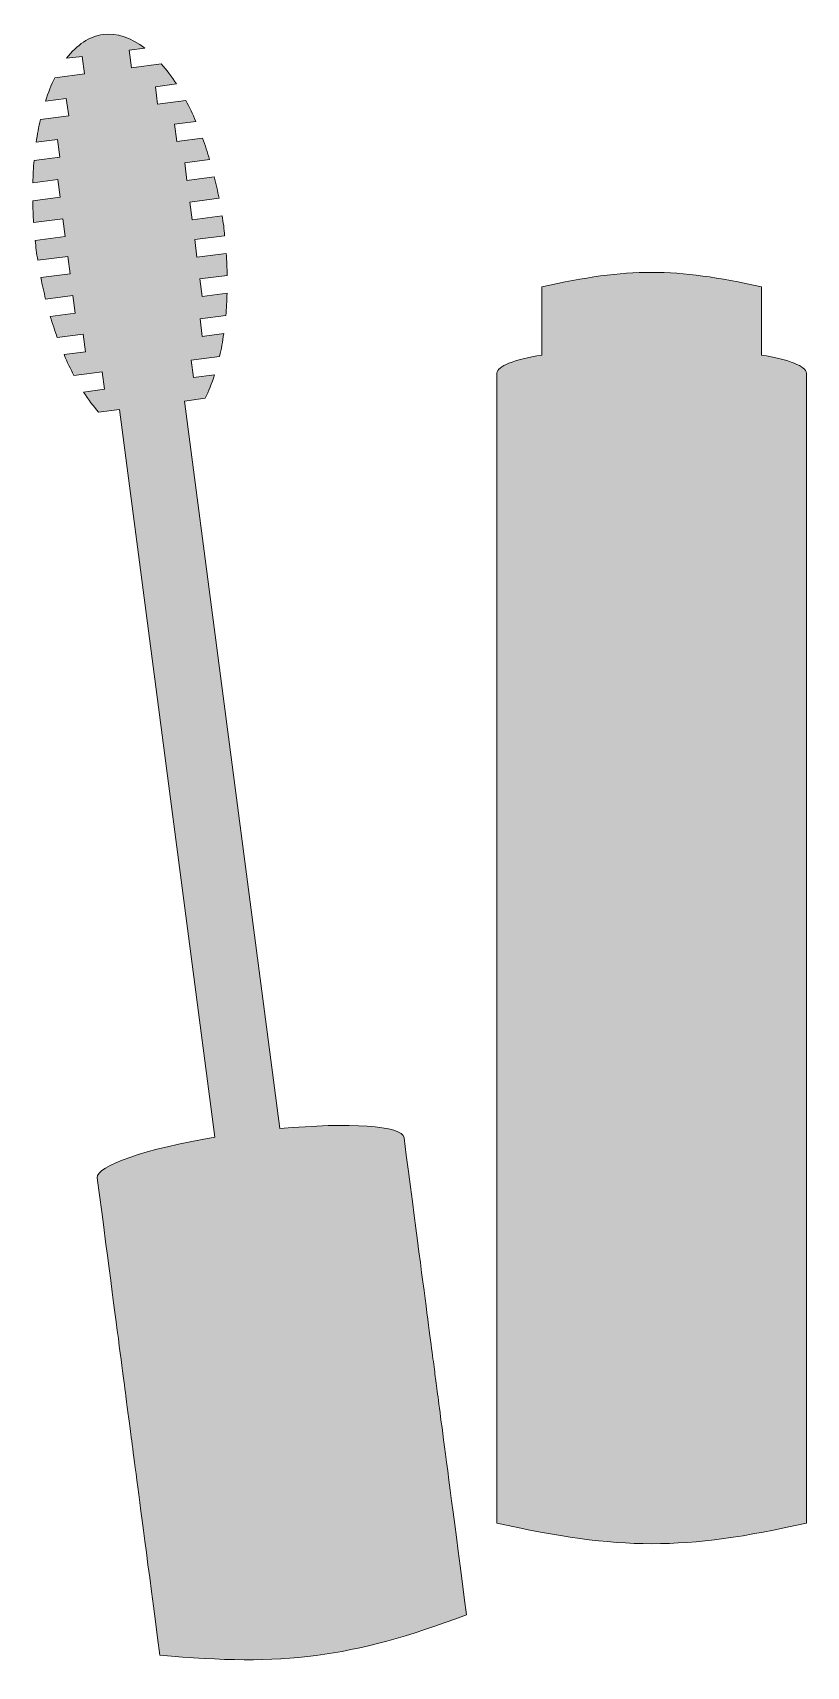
# Model space of a CAD drawing. Header units: inches. Extents: x 0 to 48, y 0 to 102.
import ezdxf

# ---------------------------------------------------------------- set-up
doc = ezdxf.new("R2010")
doc.units = ezdxf.units.IN
doc.header["$MEASUREMENT"] = 0
doc.layers.add('Layer 1', color=7, linetype='Continuous')

msp = doc.modelspace()

# ---------------------------------------------------------------- hatches: boundary and pattern name
at = {"layer": 'Layer 1', "true_color": 0xf0a0c5}
h = msp.add_hatch(color=231, dxfattribs=at)
h.dxf.hatch_style = 2
edge = h.paths.add_edge_path()
edge.add_spline(control_points=[(15.45, 33.19), (15.45, 33.19), (9.48, 78.67), (9.48, 78.67), (9.48, 78.67), (10.78, 78.84), (10.78, 78.84), (11, 79.28), (11.2, 79.77), (11.37, 80.3), (11.37, 80.3), (10.06, 80.13), (10.06, 80.13), (10.06, 80.13), (9.91, 81.23), (9.91, 81.23), (9.91, 81.23), (11.68, 81.46), (11.68, 81.46), (11.79, 81.91), (11.87, 82.39), (11.94, 82.88), (11.94, 82.88), (10.6, 82.7), (10.6, 82.7), (10.6, 82.7), (10.46, 83.8), (10.46, 83.8), (10.46, 83.8), (12.07, 84.01), (12.07, 84.01), (12.11, 84.46), (12.14, 84.93), (12.15, 85.41), (12.15, 85.41), (10.59, 85.2), (10.59, 85.2), (10.59, 85.2), (10.45, 86.3), (10.45, 86.3), (10.45, 86.3), (12.16, 86.52), (12.16, 86.52), (12.15, 86.97), (12.13, 87.43), (12.1, 87.9), (12.1, 87.9), (10.27, 87.66), (10.27, 87.66), (10.27, 87.66), (10.13, 88.76), (10.13, 88.76), (10.13, 88.76), (12, 89), (12, 89), (11.98, 89.21), (11.96, 89.42), (11.94, 89.63), (11.91, 89.84), (11.87, 90.04), (11.84, 90.25), (11.84, 90.25), (9.96, 90), (9.96, 90), (9.96, 90), (9.82, 91.1), (9.82, 91.1), (9.82, 91.1), (11.65, 91.34), (11.65, 91.34), (11.56, 91.8), (11.46, 92.25), (11.35, 92.68), (11.35, 92.68), (9.64, 92.46), (9.64, 92.46), (9.64, 92.46), (9.5, 93.55), (9.5, 93.55), (9.5, 93.55), (11.06, 93.76), (11.06, 93.76), (10.92, 94.22), (10.78, 94.66), (10.62, 95.09), (10.62, 95.09), (9.01, 94.88), (9.01, 94.88), (9.01, 94.88), (8.86, 95.97), (8.86, 95.97), (8.86, 95.97), (10.2, 96.15), (10.2, 96.15), (10, 96.6), (9.8, 97.04), (9.58, 97.45), (9.58, 97.45), (7.81, 97.22), (7.81, 97.22), (7.81, 97.22), (7.67, 98.31), (7.67, 98.31), (7.67, 98.31), (8.98, 98.49), (8.98, 98.49), (8.68, 98.95), (8.36, 99.38), (8.04, 99.75), (8.04, 99.75), (6.17, 99.5), (6.17, 99.5), (6.17, 99.5), (6.03, 100.6), (6.03, 100.6), (6.03, 100.6), (7.01, 100.73), (7.01, 100.73), (6.16, 101.37), (5.29, 101.69), (4.41, 101.58), (3.54, 101.46), (2.77, 100.93), (2.12, 100.09), (2.12, 100.09), (3.1, 100.21), (3.1, 100.21), (3.1, 100.21), (3.24, 99.12), (3.24, 99.12), (3.24, 99.12), (1.38, 98.87), (1.38, 98.87), (1.16, 98.43), (0.97, 97.94), (0.8, 97.41), (0.8, 97.41), (2.1, 97.58), (2.1, 97.58), (2.1, 97.58), (2.25, 96.49), (2.25, 96.49), (2.25, 96.49), (0.48, 96.26), (0.48, 96.26), (0.38, 95.81), (0.29, 95.33), (0.22, 94.84), (0.22, 94.84), (1.56, 95.01), (1.56, 95.01), (1.56, 95.01), (1.7, 93.92), (1.7, 93.92), (1.7, 93.92), (0.09, 93.71), (0.09, 93.71), (0.05, 93.25), (0.02, 92.79), (0.01, 92.31), (0.01, 92.31), (1.57, 92.51), (1.57, 92.51), (1.57, 92.51), (1.71, 91.42), (1.71, 91.42), (1.71, 91.42), (0, 91.19), (0, 91.19), (0.01, 90.74), (0.03, 90.28), (0.06, 89.82), (0.06, 89.82), (1.89, 90.06), (1.89, 90.06), (1.89, 90.06), (2.03, 88.96), (2.03, 88.96), (2.03, 88.96), (0.16, 88.71), (0.16, 88.71), (0.18, 88.51), (0.2, 88.3), (0.22, 88.09), (0.25, 87.88), (0.29, 87.68), (0.32, 87.47), (0.32, 87.47), (2.2, 87.71), (2.2, 87.71), (2.2, 87.71), (2.34, 86.62), (2.34, 86.62), (2.34, 86.62), (0.51, 86.38), (0.51, 86.38), (0.6, 85.92), (0.7, 85.47), (0.81, 85.03), (0.81, 85.03), (2.52, 85.26), (2.52, 85.26), (2.52, 85.26), (2.66, 84.16), (2.66, 84.16), (2.66, 84.16), (1.1, 83.96), (1.1, 83.96), (1.24, 83.5), (1.38, 83.06), (1.54, 82.63), (1.54, 82.63), (3.15, 82.84), (3.15, 82.84), (3.15, 82.84), (3.3, 81.74), (3.3, 81.74), (3.3, 81.74), (1.96, 81.57), (1.96, 81.57), (2.16, 81.11), (2.36, 80.67), (2.58, 80.27), (2.58, 80.27), (4.35, 80.5), (4.35, 80.5), (4.35, 80.5), (4.49, 79.4), (4.49, 79.4), (4.49, 79.4), (3.18, 79.23), (3.18, 79.23), (3.48, 78.76), (3.79, 78.34), (4.12, 77.97), (4.12, 77.97), (5.43, 78.14), (5.43, 78.14), (5.43, 78.14), (11.39, 32.66), (11.39, 32.66), (7.1, 31.93), (3.94, 30.87), (4.04, 30.11), (7.15, 6.35), (4.83, 24.03), (7.95, 0.28), (15.76, -0.42), (19.79, 0.09), (27.12, 2.8), (24.01, 26.55), (26.32, 8.87), (23.21, 32.62), (23.11, 33.39), (19.78, 33.6), (15.45, 33.19)], knot_values=[0, 0, 0, 0, 1, 1, 1, 2, 2, 2, 3, 3, 3, 4, 4, 4, 5, 5, 5, 6, 6, 6, 7, 7, 7, 8, 8, 8, 9, 9, 9, 10, 10, 10, 11, 11, 11, 12, 12, 12, 13, 13, 13, 14, 14, 14, 15, 15, 15, 16, 16, 16, 17, 17, 17, 18, 18, 18, 19, 19, 19, 20, 20, 20, 21, 21, 21, 22, 22, 22, 23, 23, 23, 24, 24, 24, 25, 25, 25, 26, 26, 26, 27, 27, 27, 28, 28, 28, 29, 29, 29, 30, 30, 30, 31, 31, 31, 32, 32, 32, 33, 33, 33, 34, 34, 34, 35, 35, 35, 36, 36, 36, 37, 37, 37, 38, 38, 38, 39, 39, 39, 40, 40, 40, 41, 41, 41, 42, 42, 42, 43, 43, 43, 44, 44, 44, 45, 45, 45, 46, 46, 46, 47, 47, 47, 48, 48, 48, 49, 49, 49, 50, 50, 50, 51, 51, 51, 52, 52, 52, 53, 53, 53, 54, 54, 54, 55, 55, 55, 56, 56, 56, 57, 57, 57, 58, 58, 58, 59, 59, 59, 60, 60, 60, 61, 61, 61, 62, 62, 62, 63, 63, 63, 64, 64, 64, 65, 65, 65, 66, 66, 66, 67, 67, 67, 68, 68, 68, 69, 69, 69, 70, 70, 70, 71, 71, 71, 72, 72, 72, 73, 73, 73, 74, 74, 74, 75, 75, 75, 76, 76, 76, 77, 77, 77, 78, 78, 78, 79, 79, 79, 80, 80, 80, 81, 81, 81, 82, 82, 82, 83, 83, 83, 84, 84, 84, 85, 85, 85, 85], degree=3, periodic=1)
h = msp.add_hatch(color=231, dxfattribs=at)
h.dxf.hatch_style = 2
edge = h.paths.add_edge_path()
edge.add_spline(control_points=[(45.55, 81.54), (45.55, 82.82), (45.55, 84.11), (45.55, 85.8), (40.13, 87.01), (37.24, 87.02), (31.82, 85.8), (31.82, 84.11), (31.82, 82.82), (31.82, 81.54), (30.09, 81.25), (29.02, 80.85), (29.02, 80.41), (29.02, 56.45), (29.02, 32.49), (29.02, 8.54), (36.67, 6.83), (40.73, 6.81), (48.36, 8.54), (48.36, 32.49), (48.36, 56.45), (48.36, 80.41), (48.35, 80.85), (47.28, 81.25), (45.55, 81.54)], knot_values=[0, 0, 0, 0, 1, 1, 1, 2, 2, 2, 3, 3, 3, 4, 4, 4, 5, 5, 5, 6, 6, 6, 7, 7, 7, 8, 8, 8, 8], degree=3, periodic=1)

# ---------------------------------------------------------------- linework, layer by layer
at = {"layer": 'Layer 1', "lineweight": 0}
for points, knots in [([(15.45, 33.19), (15.45, 33.19), (9.48, 78.67), (9.48, 78.67), (9.48, 78.67), (10.78, 78.84), (10.78, 78.84), (11, 79.28), (11.2, 79.77), (11.37, 80.3), (11.37, 80.3), (10.06, 80.13), (10.06, 80.13), (10.06, 80.13), (9.91, 81.23), (9.91, 81.23), (9.91, 81.23), (11.68, 81.46), (11.68, 81.46), (11.79, 81.91), (11.87, 82.39), (11.94, 82.88), (11.94, 82.88), (10.6, 82.7), (10.6, 82.7), (10.6, 82.7), (10.46, 83.8), (10.46, 83.8), (10.46, 83.8), (12.07, 84.01), (12.07, 84.01), (12.11, 84.46), (12.14, 84.93), (12.15, 85.41), (12.15, 85.41), (10.59, 85.2), (10.59, 85.2), (10.59, 85.2), (10.45, 86.3), (10.45, 86.3), (10.45, 86.3), (12.16, 86.52), (12.16, 86.52), (12.15, 86.97), (12.13, 87.43), (12.1, 87.9), (12.1, 87.9), (10.27, 87.66), (10.27, 87.66), (10.27, 87.66), (10.13, 88.76), (10.13, 88.76), (10.13, 88.76), (12, 89), (12, 89), (11.98, 89.21), (11.96, 89.42), (11.94, 89.63), (11.91, 89.84), (11.87, 90.04), (11.84, 90.25), (11.84, 90.25), (9.96, 90), (9.96, 90), (9.96, 90), (9.82, 91.1), (9.82, 91.1), (9.82, 91.1), (11.65, 91.34), (11.65, 91.34), (11.56, 91.8), (11.46, 92.25), (11.35, 92.68), (11.35, 92.68), (9.64, 92.46), (9.64, 92.46), (9.64, 92.46), (9.5, 93.55), (9.5, 93.55), (9.5, 93.55), (11.06, 93.76), (11.06, 93.76), (10.92, 94.22), (10.78, 94.66), (10.62, 95.09), (10.62, 95.09), (9.01, 94.88), (9.01, 94.88), (9.01, 94.88), (8.86, 95.97), (8.86, 95.97), (8.86, 95.97), (10.2, 96.15), (10.2, 96.15), (10, 96.6), (9.8, 97.04), (9.58, 97.45), (9.58, 97.45), (7.81, 97.22), (7.81, 97.22), (7.81, 97.22), (7.67, 98.31), (7.67, 98.31), (7.67, 98.31), (8.98, 98.49), (8.98, 98.49), (8.68, 98.95), (8.36, 99.38), (8.04, 99.75), (8.04, 99.75), (6.17, 99.5), (6.17, 99.5), (6.17, 99.5), (6.03, 100.6), (6.03, 100.6), (6.03, 100.6), (7.01, 100.73), (7.01, 100.73), (6.16, 101.37), (5.29, 101.69), (4.41, 101.58), (3.54, 101.46), (2.77, 100.93), (2.12, 100.09), (2.12, 100.09), (3.1, 100.21), (3.1, 100.21), (3.1, 100.21), (3.24, 99.12), (3.24, 99.12), (3.24, 99.12), (1.38, 98.87), (1.38, 98.87), (1.16, 98.43), (0.97, 97.94), (0.8, 97.41), (0.8, 97.41), (2.1, 97.58), (2.1, 97.58), (2.1, 97.58), (2.25, 96.49), (2.25, 96.49), (2.25, 96.49), (0.48, 96.26), (0.48, 96.26), (0.38, 95.81), (0.29, 95.33), (0.22, 94.84), (0.22, 94.84), (1.56, 95.01), (1.56, 95.01), (1.56, 95.01), (1.7, 93.92), (1.7, 93.92), (1.7, 93.92), (0.09, 93.71), (0.09, 93.71), (0.05, 93.25), (0.02, 92.79), (0.01, 92.31), (0.01, 92.31), (1.57, 92.51), (1.57, 92.51), (1.57, 92.51), (1.71, 91.42), (1.71, 91.42), (1.71, 91.42), (0, 91.19), (0, 91.19), (0.01, 90.74), (0.03, 90.28), (0.06, 89.82), (0.06, 89.82), (1.89, 90.06), (1.89, 90.06), (1.89, 90.06), (2.03, 88.96), (2.03, 88.96), (2.03, 88.96), (0.16, 88.71), (0.16, 88.71), (0.18, 88.51), (0.2, 88.3), (0.22, 88.09), (0.25, 87.88), (0.29, 87.68), (0.32, 87.47), (0.32, 87.47), (2.2, 87.71), (2.2, 87.71), (2.2, 87.71), (2.34, 86.62), (2.34, 86.62), (2.34, 86.62), (0.51, 86.38), (0.51, 86.38), (0.6, 85.92), (0.7, 85.47), (0.81, 85.03), (0.81, 85.03), (2.52, 85.26), (2.52, 85.26), (2.52, 85.26), (2.66, 84.16), (2.66, 84.16), (2.66, 84.16), (1.1, 83.96), (1.1, 83.96), (1.24, 83.5), (1.38, 83.06), (1.54, 82.63), (1.54, 82.63), (3.15, 82.84), (3.15, 82.84), (3.15, 82.84), (3.3, 81.74), (3.3, 81.74), (3.3, 81.74), (1.96, 81.57), (1.96, 81.57), (2.16, 81.11), (2.36, 80.67), (2.58, 80.27), (2.58, 80.27), (4.35, 80.5), (4.35, 80.5), (4.35, 80.5), (4.49, 79.4), (4.49, 79.4), (4.49, 79.4), (3.18, 79.23), (3.18, 79.23), (3.48, 78.76), (3.79, 78.34), (4.12, 77.97), (4.12, 77.97), (5.43, 78.14), (5.43, 78.14), (5.43, 78.14), (11.39, 32.66), (11.39, 32.66), (7.1, 31.93), (3.94, 30.87), (4.04, 30.11), (7.15, 6.35), (4.83, 24.03), (7.95, 0.28), (15.76, -0.42), (19.79, 0.09), (27.12, 2.8), (24.01, 26.55), (26.32, 8.87), (23.21, 32.62), (23.11, 33.39), (19.78, 33.6), (15.45, 33.19)], [0, 0, 0, 0, 1, 1, 1, 2, 2, 2, 3, 3, 3, 4, 4, 4, 5, 5, 5, 6, 6, 6, 7, 7, 7, 8, 8, 8, 9, 9, 9, 10, 10, 10, 11, 11, 11, 12, 12, 12, 13, 13, 13, 14, 14, 14, 15, 15, 15, 16, 16, 16, 17, 17, 17, 18, 18, 18, 19, 19, 19, 20, 20, 20, 21, 21, 21, 22, 22, 22, 23, 23, 23, 24, 24, 24, 25, 25, 25, 26, 26, 26, 27, 27, 27, 28, 28, 28, 29, 29, 29, 30, 30, 30, 31, 31, 31, 32, 32, 32, 33, 33, 33, 34, 34, 34, 35, 35, 35, 36, 36, 36, 37, 37, 37, 38, 38, 38, 39, 39, 39, 40, 40, 40, 41, 41, 41, 42, 42, 42, 43, 43, 43, 44, 44, 44, 45, 45, 45, 46, 46, 46, 47, 47, 47, 48, 48, 48, 49, 49, 49, 50, 50, 50, 51, 51, 51, 52, 52, 52, 53, 53, 53, 54, 54, 54, 55, 55, 55, 56, 56, 56, 57, 57, 57, 58, 58, 58, 59, 59, 59, 60, 60, 60, 61, 61, 61, 62, 62, 62, 63, 63, 63, 64, 64, 64, 65, 65, 65, 66, 66, 66, 67, 67, 67, 68, 68, 68, 69, 69, 69, 70, 70, 70, 71, 71, 71, 72, 72, 72, 73, 73, 73, 74, 74, 74, 75, 75, 75, 76, 76, 76, 77, 77, 77, 78, 78, 78, 79, 79, 79, 80, 80, 80, 81, 81, 81, 82, 82, 82, 83, 83, 83, 84, 84, 84, 85, 85, 85, 85]), ([(45.55, 81.54), (45.55, 82.82), (45.55, 84.11), (45.55, 85.8), (40.13, 87.01), (37.24, 87.02), (31.82, 85.8), (31.82, 84.11), (31.82, 82.82), (31.82, 81.54), (30.09, 81.25), (29.02, 80.85), (29.02, 80.41), (29.02, 56.45), (29.02, 32.49), (29.02, 8.54), (36.67, 6.83), (40.73, 6.81), (48.36, 8.54), (48.36, 32.49), (48.36, 56.45), (48.36, 80.41), (48.35, 80.85), (47.28, 81.25), (45.55, 81.54)], [0, 0, 0, 0, 1, 1, 1, 2, 2, 2, 3, 3, 3, 4, 4, 4, 5, 5, 5, 6, 6, 6, 7, 7, 7, 8, 8, 8, 8])]:
    msp.add_open_spline(points, degree=3, knots=knots, dxfattribs=at)

doc.saveas('drawing.dxf')
